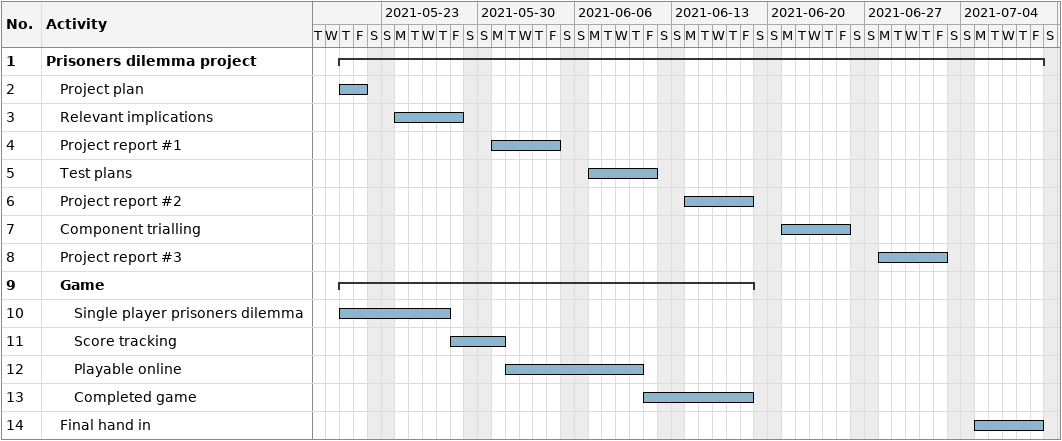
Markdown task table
| ID | Level | Task | Start | Finish |
|---|---|---|---|---|
| 1 | 1 | **Prisoners dilemma project** | 2021-05-20 | 2021-07-09 |
| 2 | 2 | Project plan | 2021-05-20 | 2021-05-21 |
| 3 | 2 | Relevant implications | 2021-05-24 | 2021-05-28 |
| 4 | 2 | Project report #1 | 2021-05-31 | 2021-06-04 |
| 5 | 2 | Test plans | 2021-06-07 | 2021-06-11 |
| 6 | 2 | Project report #2 | 2021-06-14 | 2021-06-18 |
| 7 | 2 | Component trialling | 2021-06-21 | 2021-06-25 |
| 8 | 2 | Project report #3 | 2021-06-28 | 2021-07-02 |
| 9 | 2 | **Game** | 2021-05-20 | 2021-06-18 |
| 10 | 3 | Single player prisoners dilemma | 2021-05-20 | 2021-05-27 |
| 11 | 3 | Score tracking | 2021-05-28 | 2021-05-31 |
| 12 | 3 | Playable online | 2021-06-01 | 2021-06-10 |
| 13 | 3 | Completed game | 2021-06-11 | 2021-06-18 |
| 14 | 2 | Final hand in | 2021-07-05 | 2021-07-09 |
